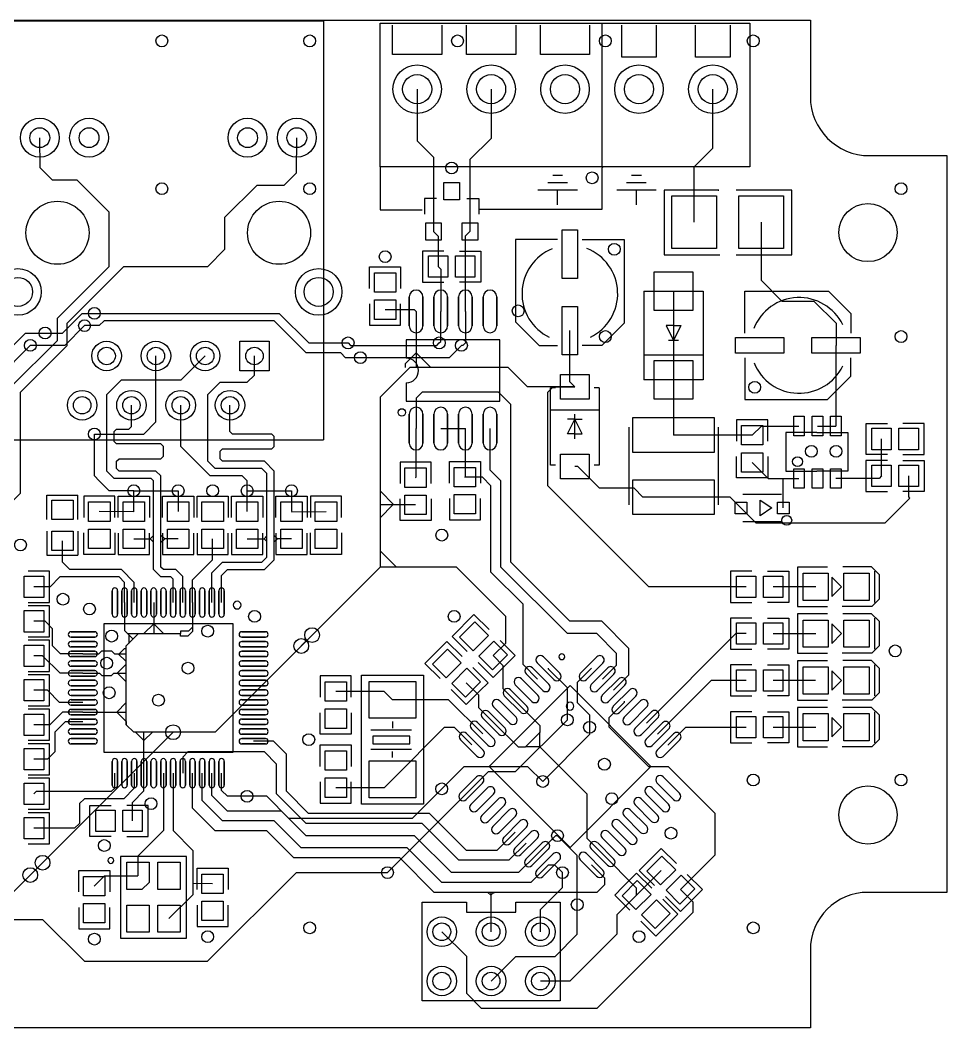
# Model space of a CAD drawing. Header units: millimetres. Extents: x 0 to 2835, y -2045 to 1.
# Drawn here: x 954 to 2835, y -2045 to 0 of the extents above; entities that cross this region are included whole.
import ezdxf

# ---------------------------------------------------------------- set-up
doc = ezdxf.new("R2010")
doc.units = ezdxf.units.MM

msp = doc.modelspace()

# ---------------------------------------------------------------- linework, layer by layer
for points in [[(272.8, -154), (272.8, 0), (2557.8, 0), (2557.8, -155)], [(940, -1.5), (1570, -1.5)], [(1570, -1.1), (1570, -851.5)], [(1810, -10), (1810, -70), (1710, -70), (1710, -10)], [(1960, -10), (1960, -70), (1860, -70), (1860, -10)], [(2110, -10), (2110, -70), (2010, -70), (2010, -10)], [(2245, -10), (2245, -75), (2175, -75), (2175, -10)], [(2395, -10), (2395, -75), (2325, -75), (2325, -10)], [(1760, -140), (1760, -245), (1793, -278), (1793, -429)], [(1910, -140), (1910, -240), (1867, -283), (1867, -429)], [(2322, -410), (2322, -298), (2360, -260), (2360, -140)], [(927.3, -1640), (860, -1640), (825, -1605), (825, -1065), (935, -955), (935, -745), (1030, -650), (1030, -605), (1135, -500), (1135, -390), (1070, -325), (1020, -325), (995, -300), (994.2, -238.5)], [(927.3, -1570), (865, -1570), (845, -1550), (845, -1070), (955, -960), (955, -755), (1050, -660), (1050, -615), (1165, -500), (1335, -500), (1370, -465), (1370, -400), (1435, -335), (1490, -335), (1515, -310), (1515.8, -238.5)], [(2679.8, -275), (2834.8, -275), (2834.8, -1770), (2674.8, -1770)], [(2677.8, -275), (2680.3, -275)], [(1685.2, -297.5), (1685, -297.7), (1685, -385), (1770, -385)], [(2137.6, -297.5), (2135, -300.1), (2134.4, -384.4), (1885, -384.4)], [(2055, -315), (2035, -315)], [(2215, -315), (2195, -315)], [(2085, -345), (2005, -345)], [(2065, -330), (2025, -330)], [(2045, -375), (2045, -345)], [(2245, -345), (2165, -345)], [(2225, -330), (2185, -330)], [(2205, -375), (2205, -345)], [(2371, -345), (2372, -345), (2261, -345), (2261, -476), (2374, -476)], [(2407, -476), (2520, -476), (2520, -345), (2407, -345), (2407, -345)], [(1799, -362), (1775, -362)], [(1775, -362), (1775, -394)], [(1861, -362), (1885, -362)], [(1885, -362), (1885, -394)], [(1793, -429), (1802.4, -438.4), (1802.4, -500)], [(1867, -429), (1857.6, -438.4), (1857.6, -500)], [(2458, -410), (2458, -528), (2500, -570), (2565, -570), (2610, -615), (2610, -660)], [(2044.8, -445), (1959.8, -445), (1959.8, -612.5), (2007.3, -660), (2044.8, -660)], [(2094.8, -445), (2179.8, -445), (2179.8, -615), (2134.8, -660), (2094.8, -660)], [(1814.3, -468.5), (1770.9, -468.5), (1770.9, -507.9), (1770.9, -531.5), (1814.3, -531.5)], [(1845.7, -468.5), (1889, -468.5), (1889, -531.5), (1845.7, -531.5)], [(1663.3, -544.3), (1663.3, -500.9), (1726.3, -500.9), (1726.3, -544.3)], [(1802.4, -500), (1807.8, -505.4), (1807.8, -591)], [(1857.6, -500), (1857.6, -590.7), (1857.8, -591)], [(2220, -550), (2340, -550)], [(2220, -550), (2220, -730)], [(2280, -550), (2280, -730)], [(2340, -550), (2340, -730)], [(2425, -635), (2425, -550), (2595, -550), (2640, -595), (2640, -635)], [(1663.3, -575.8), (1663.3, -619.1), (1702.7, -619.1), (1726.3, -619.1), (1726.3, -575.8)], [(1757.8, -591), (1754.4, -587.6), (1694.8, -587.6)], [(1757.8, -591), (1757.8, -705)], [(1804.8, -655), (1807.8, -652), (1807.8, -591)], [(1857.8, -591), (1857.8, -591), (1857.8, -655), (1852.8, -660), (1849.8, -660)], [(1005, -635), (1040, -635), (1080, -595), (1105, -595)], [(1644.8, -685), (1614.8, -685), (1604.8, -675), (1535, -675), (1470, -610), (1125, -610), (1115, -620), (1085, -620)], [(1105, -595), (1480, -595), (1540, -655), (1619.8, -655)], [(1085, -620), (1045, -660), (975, -660)], [(2079.8, -744), (2069.8, -734), (2069.8, -630)], [(2280, -620), (2265, -620)], [(2265, -620), (2280, -650)], [(2280, -620), (2295, -620)], [(2295, -620), (2280, -650)], [(648.8, -1613), (650.8, -1615), (699.8, -1615), (714.8, -1630), (744.8, -1630), (779.8, -1595), (779.8, -1045), (889.8, -935), (889.8, -710.2), (965, -635), (1005, -635)], [(1737.8, -773), (1927.8, -773), (1927.8, -649), (1737.8, -649)], [(1737.8, -649), (1737.8, -686)], [(2290, -650), (2270, -650)], [(975, -660), (909.8, -725.2), (909.8, -940), (794.8, -1055), (794.8, -1600), (749.8, -1645), (714.8, -1645), (696.8, -1663), (648.8, -1663)], [(1619.8, -655), (1624.8, -660), (1799.8, -660), (1804.8, -655)], [(1849.8, -660), (1824.8, -685), (1644.8, -685)], [(2610, -660), (2609.6, -660.4), (2609.6, -823.7)], [(1105, -840), (1205, -840), (1229.8, -815.2), (1229.8, -681.5)], [(1264.6, -1181.8), (1264.6, -1134.6), (1260, -1130), (1240, -1130), (1225, -1115), (1225, -935), (1220, -930), (1145, -930), (1130, -915), (1130, -760), (1160, -730), (1281.3, -730), (1329.8, -681.5)], [(1343.4, -1181.8), (1343.4, -1121.6), (1365, -1100), (1445, -1100), (1455, -1090), (1455, -920), (1445, -910), (1350, -910), (1335, -895), (1335, -760), (1360, -735), (1415, -735), (1429.8, -720.2), (1429.8, -681.5)], [(1757.8, -675.2), (1735.8, -697.2), (1735.8, -705)], [(1757.8, -675.2), (1787.8, -705)], [(2340, -680), (2220, -680)], [(2425, -685), (2425, -770), (2592.5, -770), (2640, -722.5), (2640, -685)], [(2079.8, -744), (1983.8, -744), (1944.8, -705), (1744.8, -705), (1684.8, -765), (1684.8, -1110), (1546.8, -1248.1)], [(1737.8, -736), (1737.8, -773)], [(2340, -730), (2220, -730)], [(2280, -730), (2280, -730), (2280, -842)], [(2158.5, -1359.8), (2189.8, -1328.5), (2189.8, -1275), (2134.8, -1220), (2069.8, -1220), (1949.8, -1100), (1949.8, -780), (1924.8, -755), (1769.8, -755), (1757.8, -767), (1757.8, -829)], [(2427.4, -1150), (2229.8, -1150), (2024.8, -945), (2024.8, -755), (2035.8, -744), (2079.8, -744)], [(2040.4, -746), (2030.6, -746)], [(2030.6, -903.4), (2030.6, -746)], [(2129, -746), (2119.2, -746)], [(2129, -746), (2129, -903.4)], [(1284.3, -1181.8), (1284.3, -1129.3), (1270, -1115), (1245, -1115), (1240, -1110), (1240, -925), (1230, -915), (1155, -915), (1150, -910), (1150, -895), (1155, -890), (1240, -890), (1245, -885), (1245, -865), (1240, -860), (1150, -860), (1145, -855), (1145, -835), (1150, -830), (1175, -830), (1180.2, -824.8), (1180.2, -781.5)], [(1415, -955), (1415, -935), (1405, -925), (1340, -925), (1280.2, -865.2), (1280.2, -781.5)], [(1363.1, -1181.8), (1363.1, -1126.9), (1375, -1115), (1450, -1115), (1470, -1095), (1470, -915), (1450, -895), (1365, -895), (1360, -890), (1360, -875), (1365, -870), (1465, -870), (1470, -865), (1470, -845), (1465, -840), (1385, -840), (1380, -835), (1380, -781.5)], [(2030.8, -791), (2128.8, -791)], [(2064.8, -839.7), (2079.8, -809.7)], [(2079.8, -809.7), (2064.8, -809.7)], [(2079.8, -849.7), (2079.8, -799.7)], [(2094.8, -839.7), (2079.8, -809.7)], [(2079.8, -809.7), (2094.8, -809.7)], [(2471.3, -854.2), (2471.3, -810.9), (2431.9, -810.9), (2408.3, -810.9), (2408.3, -854.2)], [(1756.8, -928.4), (1757.8, -927.4), (1757.8, -829)], [(1807.8, -829), (1857.8, -829)], [(1856.8, -927.5), (1857.8, -926.5), (1857.8, -829)], [(2136.3, -1337.5), (2164.8, -1309), (2164.8, -1285), (2124.8, -1245), (2064.8, -1245), (1929.8, -1110), (1929.8, -935), (1907.8, -913), (1907.8, -829)], [(2189.4, -826.3), (2189.4, -983.7)], [(2370.6, -826.3), (2370.6, -983.7)], [(2439.8, -842.4), (2458.5, -823.7), (2534.8, -823.7)], [(2570.8, -837), (2507.8, -837)], [(2507.8, -837), (2507.8, -876)], [(2570.8, -837), (2633.8, -837)], [(2572.2, -823.7), (2609.6, -823.7)], [(2633.8, -837), (2633.8, -876)], [(2714.1, -881.5), (2670.8, -881.5), (2670.8, -818.5), (2714.1, -818.5)], [(2745.6, -881.5), (2788.9, -881.5), (2788.9, -842.1), (2788.9, -818.5), (2745.6, -818.5)], [(940, -851.9), (1570, -851.9)], [(1185, -955), (1135, -955), (1115, -935), (1105, -925), (1105, -840)], [(2079.8, -839.7), (2064.8, -839.7)], [(2079.8, -839.7), (2094.8, -839.7)], [(2439.8, -842.4), (2439.4, -842), (2280, -842)], [(2702.2, -925), (2702.3, -850)], [(2507.8, -876), (2507.8, -915)], [(2633.8, -876), (2633.8, -915)], [(1788.3, -940.2), (1788.3, -896.9), (1748.9, -896.9), (1725.3, -896.9), (1725.3, -940.2)], [(1825.3, -939.3), (1825.3, -895.9), (1888.3, -895.9), (1888.3, -939.3)], [(2471.3, -885.7), (2471.3, -929.1), (2408.3, -929.1), (2408.3, -885.7)], [(2439.8, -897.6), (2472.2, -930), (2534.8, -930)], [(2714.1, -893.5), (2670.7, -893.5), (2670.7, -932.9), (2670.7, -956.5), (2714.1, -956.5)], [(2745.5, -893.5), (2788.9, -893.5), (2788.9, -956.5), (2745.5, -956.5)], [(2040.4, -903.4), (2030.6, -903.4)], [(2280, -968), (2218, -968), (2200, -950), (2129.8, -950), (2085.8, -906), (2079.8, -906)], [(2129, -903.4), (2119.2, -903.4)], [(2507.8, -915), (2570.8, -915)], [(2633.8, -915), (2570.8, -915)], [(999.8, -1710), (919.8, -1790), (584.8, -1790), (524.8, -1730), (524.8, -1540), (434.8, -1450), (434.8, -1335), (459.8, -1310), (459.8, -1140), (533, -1066.8), (533, -930.5)], [(2004.3, -1337.2), (1974.8, -1307.7), (1974.8, -1185), (1909.8, -1120), (1909.8, -945), (1892.3, -927.5), (1856.8, -927.5)], [(2417, -990), (2447, -1020), (2709.8, -1020), (2759.8, -970), (2757.4, -967.5), (2757.4, -925)], [(2503, -990), (2503, -931)], [(2702.2, -925), (2697.2, -930), (2609.6, -930)], [(1185, -955), (1275, -955)], [(1185, -997.5), (1185, -955), (1185, -955)], [(1275, -955), (1275, -997.4)], [(1415, -955), (1505, -955)], [(1415, -997.4), (1415, -997.4), (1415, -955)], [(1505, -955), (1505, -997.4)], [(1712.6, -983.7), (1684.8, -955.3)], [(1008.3, -1013.2), (1008.3, -964)], [(1008.3, -964), (1071.3, -964)], [(1071.3, -1013.2), (1071.3, -964)], [(1146.5, -1009.2), (1146.5, -965.9), (1107.1, -965.9), (1083.5, -965.9), (1083.5, -1009.2)], [(1153.5, -1009.3), (1153.5, -965.9), (1216.5, -965.9), (1216.5, -1009.3)], [(1243.5, -1009.3), (1243.5, -965.9), (1306.5, -965.9), (1306.5, -1009.3)], [(1313.5, -1009.3), (1313.5, -965.9), (1376.5, -965.9), (1376.5, -1009.3)], [(1383.5, -1009.3), (1383.5, -965.9), (1446.5, -965.9), (1446.5, -1009.3)], [(1473.5, -1009.3), (1473.5, -965.9), (1536.5, -965.9), (1536.5, -1009.3)], [(1606.5, -1009.2), (1606.5, -965.9), (1567.1, -965.9), (1543.5, -965.9), (1543.5, -1009.2)], [(1788.3, -971.7), (1788.3, -1015.1), (1725.3, -1015.1), (1725.3, -971.7)], [(1825.3, -970.8), (1825.3, -1014.1), (1864.7, -1014.1), (1888.3, -1014.1), (1888.3, -970.8)], [(2417, -990), (2395, -968), (2280, -968)], [(2421, -962), (2499, -962)], [(1185, -997.5), (1115, -997.4)], [(1505, -997.5), (1575, -997.4)], [(1756.8, -983.6), (1684.8, -983.7)], [(1710.9, -983.7), (1684.8, -1010.3)], [(2499, -1018), (2421, -1018)], [(1008.5, -1036.8), (1008.5, -1086)], [(1071.5, -1036.8), (1071.5, -1086)], [(1146.5, -1040.7), (1146.5, -1084.1), (1083.5, -1084.1), (1083.5, -1040.7)], [(1153.5, -1040.8), (1153.5, -1084.1), (1192.9, -1084.1), (1216.5, -1084.1), (1216.5, -1040.8)], [(1243.5, -1040.8), (1243.5, -1084.1), (1282.9, -1084.1), (1306.5, -1084.1), (1306.5, -1040.8)], [(1313.5, -1040.8), (1313.5, -1084.1), (1352.9, -1084.1), (1376.5, -1084.1), (1376.5, -1040.8)], [(1383.5, -1040.8), (1383.5, -1084.1), (1422.9, -1084.1), (1446.5, -1084.1), (1446.5, -1040.8)], [(1473.5, -1040.8), (1473.5, -1084.1), (1512.9, -1084.1), (1536.5, -1084.1), (1536.5, -1040.8)], [(1606.5, -1040.7), (1606.5, -1084.1), (1543.5, -1084.1), (1543.5, -1040.7)], [(1185.9, -1181.8), (1185.9, -1140.9), (1160, -1115), (1055, -1115), (1040, -1100), (1040, -1056.5)], [(1185, -1052.6), (1218.4, -1052.5), (1225, -1046.1)], [(1218.4, -1052.5), (1225, -1059.3)], [(1275, -1052.6), (1247.7, -1052.5), (1240, -1045)], [(1247.7, -1052.5), (1240, -1059.9)], [(1304, -1181.8), (1304, -1136), (1345, -1095), (1345, -1052.6)], [(1415, -1052.6), (1449.6, -1052.5), (1455, -1046.2)], [(1449.6, -1052.5), (1455, -1057.7)], [(1505, -1052.6), (1476.4, -1052.5), (1470, -1045.8)], [(1476.4, -1052.5), (1470, -1058.8)], [(1914.3, -1289.5), (1939.8, -1264), (1939.8, -1210), (1839.8, -1110), (1717.8, -1110), (1684.8, -1077)], [(1008.5, -1086), (1071.5, -1086)], [(970.6, -1181.5), (1013.9, -1181.5), (1013.9, -1142.1), (1013.9, -1118.5), (970.6, -1118.5)], [(1717.8, -1110), (1684.8, -1110)], [(2439.3, -1118.5), (2395.9, -1118.5), (2395.9, -1157.9), (2395.9, -1181.5), (2439.3, -1181.5)], [(2470.7, -1118.5), (2514, -1118.5), (2514, -1181.5), (2470.7, -1181.5)], [(2592.6, -1109.9), (2531.5, -1109.9), (2531.5, -1189.9), (2592.6, -1189.9)], [(2623.5, -1109), (2681.5, -1109), (2697.6, -1124.9), (2697.6, -1174.9), (2682.6, -1189.9), (2622.6, -1189.9)], [(2688.1, -1118.4), (2688.1, -1181.5)], [(1166.2, -1181.8), (1166.2, -1141.2), (1155, -1130), (1035, -1130), (1015, -1150), (982.4, -1150)], [(2568.7, -1150), (2482.6, -1150)], [(1166.2, -1181.8), (1166.2, -1238.5), (1183.8, -1256)], [(1225.3, -1181.8), (1225.4, -1245)], [(1304, -1181.8), (1304, -1240.8), (1294.8, -1250), (1279.8, -1250), (1279.8, -1245)], [(970.6, -1251.5), (1013.9, -1251.5), (1013.9, -1212.1), (1013.9, -1188.5), (970.6, -1188.5)], [(1861.4, -1281.1), (1830.8, -1250.5), (1875.3, -1206), (1906, -1236.6)], [(2592.6, -1204.9), (2531.5, -1204.9), (2531.5, -1284.9), (2592.6, -1284.9)], [(2623.5, -1204), (2681.5, -1204), (2697.6, -1219.9), (2697.6, -1269.9), (2682.6, -1284.9), (2622.6, -1284.9)], [(1081.6, -1286.1), (1035.9, -1286.1), (1019.8, -1270), (1019.8, -1235), (1004.8, -1220), (982.4, -1220)], [(1368.8, -1486.5), (1124.8, -1486.5), (1124.8, -1224.5), (1385.8, -1224.5), (1385.8, -1486.5), (1355.8, -1486.5)], [(1225.4, -1224.8), (1205.2, -1245)], [(1225.4, -1225.2), (1245.4, -1245)], [(2439.3, -1213.5), (2395.9, -1213.5), (2395.9, -1252.9), (2395.9, -1276.5), (2439.3, -1276.5)], [(2470.7, -1213.5), (2514, -1213.5), (2514, -1276.5), (2470.7, -1276.5)], [(2688.1, -1213.4), (2688.1, -1276.5)], [(1264.8, -1445), (1184.8, -1445), (1169.8, -1430), (1169.8, -1270), (1194.8, -1245), (1279.8, -1245)], [(1172.3, -1244.5), (1194.8, -1245)], [(1172.5, -1244.7), (1175, -1247.2), (1175, -1264.8)], [(1304, -1231.7), (1295.7, -1240), (1279.8, -1240), (1279.8, -1245)], [(2427.4, -1245), (2406.8, -1245), (2225.3, -1426.5)], [(2482.6, -1245), (2568.7, -1245)], [(970.6, -1321.5), (1013.9, -1321.5), (1013.9, -1282.1), (1013.9, -1258.5), (970.6, -1258.5)], [(1547, -1247.8), (1349.8, -1445), (1264.8, -1445), (974.8, -1735)], [(1546.8, -1248.1), (1524.8, -1270)], [(1806.4, -1336.1), (1775.8, -1305.5), (1820.3, -1261), (1851, -1291.6)], [(1883.7, -1303.4), (1914.3, -1334), (1942.1, -1306.2), (1958.9, -1289.5), (1928.2, -1258.9)], [(1081.6, -1286.1), (1113.7, -1286.1), (1119.8, -1280), (1139.8, -1280), (1145.6, -1285.8), (1169.8, -1285.8)], [(1153.2, -1285.9), (1169.8, -1301.6)], [(1155.2, -1285.8), (1166, -1275), (1169.8, -1275)], [(1081.6, -1325.5), (1035.3, -1325.5), (999.8, -1290), (982.4, -1290)], [(1151.1, -1325.4), (1169.8, -1307.2)], [(1959.8, -1381.8), (1934.8, -1356.8), (1934.8, -1310), (1914.3, -1289.5)], [(2439.3, -1308.5), (2395.9, -1308.5), (2395.9, -1347.9), (2395.9, -1371.5), (2439.3, -1371.5)], [(2470.7, -1308.5), (2514, -1308.5), (2514, -1371.5), (2470.7, -1371.5)], [(2592.6, -1299.9), (2531.5, -1299.9), (2531.5, -1379.9), (2592.6, -1379.9)], [(2623.5, -1299), (2681.5, -1299), (2697.6, -1314.9), (2697.6, -1364.9), (2682.6, -1379.9), (2622.6, -1379.9)], [(2688.1, -1308.4), (2688.1, -1371.5)], [(970.6, -1391.5), (1013.9, -1391.5), (1013.9, -1352.1), (1013.9, -1328.5), (970.6, -1328.5)], [(1081.6, -1325.5), (1115.3, -1325.5), (1119.8, -1330), (1139.8, -1330), (1144.4, -1325.4), (1169.8, -1325.4)], [(1152.2, -1325.4), (1169.8, -1342.7)], [(1682.3, -1590.9), (1646.8, -1590.9), (1646.8, -1329.1), (1682.3, -1329.1)], [(1682.3, -1329.1), (1737.4, -1329.1)], [(1737.4, -1329.1), (1772.8, -1329.1), (1772.8, -1590.9), (1737.4, -1590.9)], [(1828.7, -1358.4), (1859.3, -1389), (1887.1, -1361.2), (1903.9, -1344.5), (1873.2, -1313.9)], [(2064.8, -1420), (2064.8, -1355), (2026.6, -1316.8), (2026.6, -1315)], [(2114, -1315.2), (2084.8, -1344.4), (2084.8, -1385), (2109.8, -1410), (2109.8, -1435), (2109.8, -1435)], [(1626.3, -1374.2), (1626.3, -1330.9), (1586.9, -1330.9), (1563.3, -1330.9), (1563.3, -1374.2)], [(1915.3, -1426.3), (1884.8, -1395.8), (1884.8, -1370), (1859.3, -1344.5)], [(2427.4, -1340), (2356.4, -1340), (2247.6, -1448.8)], [(2568.6, -1340), (2568.6, -1340), (2482.6, -1340)], [(1081.6, -1384.5), (1034.3, -1384.5), (1009.8, -1360), (982.4, -1360)], [(1709.8, -1379.3), (1693, -1362.4), (1594.8, -1362.4)], [(1150.8, -1404.1), (1169.8, -1384.8)], [(1893, -1448.5), (1823.8, -1379.3), (1709.8, -1379.3)], [(1915.3, -1426.3), (1964.8, -1475), (1979.8, -1475), (2009.8, -1445), (2009.8, -1431.8), (1959.8, -1381.8)], [(2294.3, -1764.5), (2364.8, -1694), (2364.8, -1610), (2269.8, -1515), (2229.8, -1515), (2149.8, -1435), (2149.8, -1415), (2180.8, -1384), (2180.8, -1382.1)], [(970.6, -1461.5), (1013.9, -1461.5), (1013.9, -1422.1), (1013.9, -1398.5), (970.6, -1398.5)], [(1081.6, -1404.2), (1040.6, -1404.2), (1014.8, -1430), (982.4, -1430)], [(1081.6, -1404.2), (1169.8, -1404.1)], [(1150.8, -1404.1), (1169.8, -1423.1), (1169.8, -1430)], [(1626.3, -1405.7), (1626.3, -1449.1), (1563.3, -1449.1), (1563.3, -1405.7)], [(2439.3, -1403.5), (2395.9, -1403.5), (2395.9, -1442.9), (2395.9, -1466.5), (2439.3, -1466.5)], [(2470.7, -1403.5), (2514, -1403.5), (2514, -1466.5), (2470.7, -1466.5)], [(2592.6, -1394.9), (2531.5, -1394.9), (2531.5, -1474.9), (2592.6, -1474.9)], [(2623.5, -1394), (2681.5, -1394), (2697.6, -1409.9), (2697.6, -1459.9), (2682.6, -1474.9), (2622.6, -1474.9)], [(2688.1, -1403.4), (2688.1, -1466.5)], [(276.8, -1420), (234.8, -1420), (224.8, -1430), (224.8, -1460), (234.8, -1470), (294.8, -1470), (309.8, -1485), (309.8, -1700), (369.8, -1760), (479.8, -1760), (544.8, -1825), (999.8, -1825), (1084.8, -1910), (1334.8, -1910), (1514.8, -1730), (1699.8, -1730)], [(1081.6, -1423.9), (1045.9, -1423.9), (1024.8, -1445), (1024.8, -1485), (1009.8, -1500), (982.4, -1500)], [(1699.8, -1730), (1904.8, -1525), (1959.8, -1525), (2064.8, -1420), (2064.8, -1420)], [(1709.8, -1423), (1709.8, -1437)], [(1205.6, -1462), (1188.6, -1445), (1184.8, -1445)], [(1205.6, -1462), (1223, -1445)], [(1205.6, -1528.2), (1205.6, -1445)], [(1748.8, -1441), (1666.1, -1441)], [(1709.8, -1540.7), (1815.5, -1435), (1834.8, -1435), (1870.8, -1470.8)], [(2136, -1692.1), (2104.8, -1660.9), (2104.8, -1570.9), (2008.6, -1474.6), (2008.6, -1445)], [(2109.8, -1435), (2109.8, -1450), (2014.8, -1545)], [(2269.9, -1471.1), (2269.9, -1470), (2304.9, -1435), (2427.4, -1435)], [(2482.6, -1435), (2568.7, -1435)], [(970.6, -1531.5), (1013.9, -1531.5), (1013.9, -1492.1), (1013.9, -1468.5), (970.6, -1468.5)], [(1958.8, -1647.9), (1921.7, -1685), (1859.8, -1685), (1784.8, -1610), (1539.8, -1610), (1494.8, -1565), (1494.8, -1489.8), (1468.3, -1463.3), (1428, -1463.3)], [(1563.3, -1514.3), (1563.3, -1470.9), (1626.3, -1470.9), (1626.3, -1514.3)], [(1981.1, -1670.2), (1946.3, -1705), (1844.8, -1705), (1769.8, -1630), (1534.8, -1630), (1474.8, -1570), (1474.8, -1509.8), (1450, -1485), (1294.8, -1485), (1284.3, -1495.5), (1284.3, -1528.2)], [(1748.8, -1480.4), (1666.1, -1480.4)], [(1709.4, -1484.3), (1709.4, -1496.1)], [(2008.6, -1474.6), (1979.8, -1475)], [(1185.9, -1528.2), (1185.9, -1558.9), (1164.8, -1580), (1084.8, -1580), (1074.8, -1590), (1074.8, -1630), (1064.8, -1640), (982.4, -1640)], [(982.4, -1570), (987.4, -1565), (1139.8, -1565), (1146.5, -1558.3), (1146.5, -1528.2)], [(1182.4, -1625), (1182.4, -1587.5), (1205.6, -1564.2), (1205.6, -1528.2)], [(1245, -1528.2), (1245, -1644.8), (1193.3, -1696.5), (1193.3, -1736.7)], [(1264.7, -1528.2), (1264.7, -1644.8), (1304.8, -1685), (1304.8, -1774.8), (1256.3, -1823.3)], [(2113.7, -1714.3), (2139.8, -1740.4), (2139.8, -1755), (2124.8, -1770), (1794.8, -1770), (1724.8, -1700), (1509.8, -1700), (1454.8, -1645), (1349.8, -1645), (1304, -1599.2), (1304, -1528.2)], [(2025.6, -1714.8), (1990.4, -1750), (1809.8, -1750), (1739.8, -1680), (1524.8, -1680), (1469.8, -1625), (1364.8, -1625), (1323.7, -1583.9), (1323.7, -1528.2)], [(2003.3, -1692.5), (1965.8, -1730), (1829.8, -1730), (1754.8, -1655), (1534.8, -1655), (1484.8, -1605), (1374.8, -1605), (1343.4, -1573.6), (1343.4, -1528.2)], [(1414.8, -1575), (1374.8, -1575), (1363.1, -1563.3), (1363.1, -1528.2)], [(2014.8, -1545), (1984.8, -1515), (1854.8, -1515), (1809.8, -1560)], [(970.6, -1601.5), (1013.9, -1601.5), (1013.9, -1562.1), (1013.9, -1538.5), (970.6, -1538.5)], [(1563.3, -1545.8), (1563.3, -1589.1), (1602.7, -1589.1), (1626.3, -1589.1), (1626.3, -1545.8)], [(1709.8, -1540.7), (1693, -1557.6), (1594.8, -1557.6)], [(1809.8, -1560), (1749.8, -1620), (1499.8, -1620), (1454.8, -1575), (1414.8, -1575)], [(1139.1, -1656.5), (1095.8, -1656.5), (1095.8, -1593.5), (1139.1, -1593.5)], [(1170.6, -1656.5), (1213.9, -1656.5), (1213.9, -1617.1), (1213.9, -1593.5), (1170.6, -1593.5)], [(1737.4, -1590.9), (1682.3, -1590.9)], [(970.6, -1671.5), (1013.9, -1671.5), (1013.9, -1632.1), (1013.9, -1608.5), (970.6, -1608.5)], [(2044.8, -1655), (2040.8, -1655), (2003.3, -1692.5)], [(2084.8, -1795), (2084.8, -1695), (2044.8, -1655)], [(2205.3, -1775.5), (2205.3, -1761.4), (2136, -1692.1)], [(2241.4, -1756.1), (2210.8, -1725.5), (2255.3, -1681), (2286, -1711.6)], [(2054.8, -1730), (2039.6, -1714.8), (2025.6, -1714.8)], [(1073.3, -1769.3), (1073.3, -1725.9), (1136.3, -1725.9), (1136.3, -1769.3)], [(1104.8, -1757.4), (1125.6, -1736.7), (1193.3, -1736.7)], [(1313.3, -1764.3), (1313.3, -1720.9), (1376.3, -1720.9), (1376.3, -1764.3)], [(2010, -1850), (2010, -1805), (2054.8, -1760.2), (2054.8, -1730)], [(2236, -1761.6), (2205.3, -1731), (2177.5, -1758.8), (2160.8, -1775.5), (2191.4, -1806.1)], [(2255.3, -1725.5), (2205.3, -1775.5)], [(2263.7, -1778.4), (2294.3, -1809), (2322.1, -1781.2), (2338.9, -1764.5), (2308.2, -1733.9)], [(1344.8, -1752.5), (1304.8, -1752.4)], [(1810, -1850), (1859.8, -1899.8), (1859.8, -1974.8), (1890, -2005), (2125, -2005), (2320, -1810), (2320, -1790.2), (2294.3, -1764.5)], [(1909.8, -1775.7), (1903.6, -1770)], [(1909.8, -1775.7), (1915.5, -1770), (1917, -1770)], [(1910, -1850), (1910, -1770.2), (1909.8, -1770)], [(2205.3, -1775.5), (2165, -1815.8), (2165, -1855), (2070, -1950), (2010, -1950)], [(1313.3, -1795.8), (1313.3, -1839.1), (1352.7, -1839.1), (1376.3, -1839.1), (1376.3, -1795.8)], [(2050, -1810), (2050, -1990), (1770, -1990), (1770, -1790), (1860, -1790), (1860, -1810), (1960, -1810), (1960, -1790), (2050, -1790), (2050, -1910)], [(1910, -1950), (1960, -1900), (2040, -1900), (2084.8, -1855.2), (2084.8, -1795)], [(2258.2, -1783.9), (2288.8, -1814.5), (2244.3, -1859), (2213.7, -1828.4)], [(1073.3, -1800.8), (1073.3, -1844.1), (1112.7, -1844.1), (1136.3, -1844.1), (1136.3, -1800.8)], [(2557.8, -1889), (2557.8, -2045), (272.8, -2045), (272.8, -1889)], [(2557.8, -1887), (2557.8, -1889)]]:
    msp.add_lwpolyline(points)
for points in [[(2134.8, -297.5), (1685.2, -297.5), (1685.2, -6.1), (2134.8, -6.1), (2134.8, -297.5)], [(2434.8, -297.5), (2135.6, -297.5), (2135.6, -6.1), (2434.8, -6.1), (2434.8, -297.5)], [(1814.3, -329.3), (1845.8, -329.3), (1845.8, -364.7), (1814.3, -364.7)], [(2367.3, -463.2), (2276.7, -463.2), (2276.7, -356.8), (2367.3, -356.8)], [(2503.3, -463.2), (2412.7, -463.2), (2412.7, -356.8), (2503.3, -356.8)], [(1777.3, -411.3), (1808.8, -411.3), (1808.8, -446.7), (1777.3, -446.7)], [(1851.2, -411.3), (1882.8, -411.3), (1882.8, -446.7), (1851.2, -446.7)], [(2085.6, -425.8), (2085.6, -524.2), (2054.1, -524.2), (2054.1, -425.8)], [(1782.8, -478.3), (1822.1, -478.3), (1822.1, -521.7), (1782.8, -521.7)], [(1837.9, -478.3), (1877.2, -478.3), (1877.2, -521.7), (1837.9, -521.7)], [(2319.4, -510.6), (2319.4, -589.4), (2240.6, -589.4), (2240.6, -510.6)], [(1673.2, -552.1), (1673.2, -512.8), (1716.5, -512.8), (1716.5, -552.1)], [(1673.2, -607.2), (1673.2, -567.9), (1716.5, -567.9), (1716.5, -607.2)], [(1744, -561.5), (1744, -620.5)], [(1771.6, -561.5), (1771.6, -620.5)], [(1794, -561.5), (1794, -620.5)], [(1821.6, -561.5), (1821.6, -620.5)], [(1844, -561.5), (1844, -620.5)], [(1871.6, -561.5), (1871.6, -620.5)], [(1894, -561.5), (1894, -620.5)], [(1921.6, -561.5), (1921.6, -620.5)], [(2085.6, -580.8), (2085.6, -679.2), (2054.1, -679.2), (2054.1, -580.8)], [(1399.8, -711.5), (1399.8, -651.5), (1459.8, -651.5), (1459.8, -711.5)], [(2405.8, -644.3), (2504.2, -644.3), (2504.2, -675.7), (2405.8, -675.7)], [(2560.8, -644.3), (2659.2, -644.3), (2659.2, -675.7), (2560.8, -675.7)], [(2319.4, -690.6), (2319.4, -769.4), (2240.6, -769.4), (2240.6, -690.6)], [(2050.9, -769), (2050.9, -719), (2108.8, -719), (2108.8, -769)], [(1744, -799.5), (1744, -858.5)], [(1771.6, -799.5), (1771.6, -858.5)], [(1794, -799.5), (1794, -858.5)], [(1821.6, -799.5), (1821.6, -858.5)], [(1844, -799.5), (1844, -858.5)], [(1871.6, -799.5), (1871.6, -858.5)], [(1894, -799.5), (1894, -858.5)], [(1921.6, -799.5), (1921.6, -858.5)], [(2197.3, -806.6), (2362.7, -806.6), (2362.7, -877.4), (2197.3, -877.4)], [(2524, -843.4), (2524, -804), (2545.6, -804), (2545.6, -843.4)], [(2561.4, -843.4), (2561.4, -804), (2583, -804), (2583, -843.4)], [(2598.8, -843.4), (2598.8, -804), (2620.4, -804), (2620.4, -843.4)], [(2461.5, -822.8), (2461.5, -862.1), (2418.2, -862.1), (2418.2, -822.8)], [(2721.9, -871.7), (2682.6, -871.7), (2682.6, -828.3), (2721.9, -828.3)], [(2777.1, -871.7), (2737.7, -871.7), (2737.7, -828.3), (2777.1, -828.3)], [(2461.5, -877.9), (2461.5, -917.2), (2418.2, -917.2), (2418.2, -877.9)], [(2050.9, -931), (2050.9, -881), (2108.8, -881), (2108.8, -931)], [(1778.5, -908.8), (1778.5, -948.1), (1735.2, -948.1), (1735.2, -908.8)], [(1835.2, -947.1), (1835.2, -907.8), (1878.5, -907.8), (1878.5, -947.1)], [(2524, -949.7), (2524, -910.3), (2545.6, -910.3), (2545.6, -949.7)], [(2561.4, -949.7), (2561.4, -910.3), (2583, -910.3), (2583, -949.7)], [(2598.8, -949.7), (2598.8, -910.3), (2620.4, -910.3), (2620.4, -949.7)], [(2682.6, -903.3), (2721.9, -903.3), (2721.9, -946.7), (2682.6, -946.7)], [(2737.7, -903.3), (2777, -903.3), (2777, -946.7), (2737.7, -946.7)], [(2197.3, -932.6), (2362.7, -932.6), (2362.7, -1003.4), (2197.3, -1003.4)], [(1018.4, -1013.2), (1018.4, -973.8), (1061.7, -973.8), (1061.7, -1013.2)], [(1136.7, -977.8), (1136.7, -1017.1), (1093.3, -1017.1), (1093.3, -977.8)], [(1163.3, -1017.1), (1163.3, -977.8), (1206.7, -977.8), (1206.7, -1017.1)], [(1253.3, -1017.1), (1253.3, -977.8), (1296.7, -977.8), (1296.7, -1017.1)], [(1323.3, -1017.1), (1323.3, -977.8), (1366.7, -977.8), (1366.7, -1017.1)], [(1393.3, -1017.1), (1393.3, -977.8), (1436.7, -977.8), (1436.7, -1017.1)], [(1483.3, -1017.1), (1483.3, -977.8), (1526.7, -977.8), (1526.7, -1017.1)], [(1596.7, -977.8), (1596.7, -1017.1), (1553.3, -1017.1), (1553.3, -977.8)], [(1778.5, -963.9), (1778.5, -1003.2), (1735.2, -1003.2), (1735.2, -963.9)], [(1835.2, -1002.2), (1835.2, -962.9), (1878.5, -962.9), (1878.5, -1002.2)], [(2428.8, -1001.8), (2405.2, -1001.8), (2405.2, -978.2), (2428.8, -978.2)], [(2480, -990), (2456, -1006), (2456, -974), (2480, -990)], [(2514.8, -1001.8), (2491.2, -1001.8), (2491.2, -978.2), (2514.8, -978.2)], [(1018.4, -1076.2), (1018.4, -1036.8), (1061.7, -1036.8), (1061.7, -1076.2)], [(1136.7, -1032.9), (1136.7, -1072.2), (1093.3, -1072.2), (1093.3, -1032.9)], [(1163.3, -1072.2), (1163.3, -1032.9), (1206.7, -1032.9), (1206.7, -1072.2)], [(1253.3, -1072.2), (1253.3, -1032.9), (1296.7, -1032.9), (1296.7, -1072.2)], [(1323.3, -1072.2), (1323.3, -1032.9), (1366.7, -1032.9), (1366.7, -1072.2)], [(1393.3, -1072.2), (1393.3, -1032.9), (1436.7, -1032.9), (1436.7, -1072.2)], [(1483.3, -1072.2), (1483.3, -1032.9), (1526.7, -1032.9), (1526.7, -1072.2)], [(1596.7, -1032.9), (1596.7, -1072.2), (1553.3, -1072.2), (1553.3, -1032.9)], [(2543.1, -1122.4), (2594.3, -1122.4), (2594.3, -1177.6), (2543.1, -1177.6)], [(2625.8, -1122.4), (2676.9, -1122.4), (2676.9, -1177.6), (2625.8, -1177.6)], [(1002.1, -1171.7), (962.7, -1171.7), (962.7, -1128.3), (1002.1, -1128.3)], [(2407.8, -1128.3), (2447.1, -1128.3), (2447.1, -1171.7), (2407.8, -1171.7)], [(2462.9, -1128.3), (2502.2, -1128.3), (2502.2, -1171.7), (2462.9, -1171.7)], [(2601.4, -1130.2), (2601.4, -1169.7), (2601.4, -1169.7), (2621.2, -1149.9), (2621.2, -1149.9), (2601.4, -1130.2)], [(1141, -1205.8), (1141, -1157.8)], [(1152.1, -1205.8), (1152.1, -1157.8)], [(1160.7, -1205.8), (1160.7, -1157.8)], [(1171.8, -1205.8), (1171.8, -1157.8)], [(1180.4, -1205.8), (1180.4, -1157.8)], [(1191.4, -1205.8), (1191.4, -1157.8)], [(1200.1, -1205.8), (1200.1, -1157.8)], [(1211.1, -1205.8), (1211.1, -1157.8)], [(1219.8, -1205.8), (1219.8, -1157.8)], [(1230.8, -1205.8), (1230.8, -1157.8)], [(1239.5, -1205.8), (1239.5, -1157.8)], [(1250.5, -1205.8), (1250.5, -1157.8)], [(1259.1, -1205.8), (1259.1, -1157.8)], [(1270.2, -1205.8), (1270.2, -1157.8)], [(1278.8, -1205.8), (1278.8, -1157.8)], [(1289.9, -1205.8), (1289.9, -1157.8)], [(1298.5, -1205.8), (1298.5, -1157.8)], [(1309.5, -1205.8), (1309.5, -1157.8)], [(1318.2, -1205.8), (1318.2, -1157.8)], [(1329.2, -1205.8), (1329.2, -1157.8)], [(1337.9, -1205.8), (1337.9, -1157.8)], [(1348.9, -1205.8), (1348.9, -1157.8)], [(1357.6, -1205.8), (1357.6, -1157.8)], [(1368.6, -1205.8), (1368.6, -1157.8)], [(1002.1, -1241.7), (962.7, -1241.7), (962.7, -1198.3), (1002.1, -1198.3)], [(1873.9, -1279.7), (1846.1, -1251.9), (1876.7, -1221.3), (1904.6, -1249.1)], [(2407.8, -1223.3), (2447.1, -1223.3), (2447.1, -1266.7), (2407.8, -1266.7)], [(2462.9, -1223.3), (2502.2, -1223.3), (2502.2, -1266.7), (2462.9, -1266.7)], [(2543.1, -1217.4), (2594.3, -1217.4), (2594.3, -1272.6), (2543.1, -1272.6)], [(2601.4, -1225.2), (2601.4, -1264.7), (2601.4, -1264.7), (2621.2, -1244.9), (2621.2, -1244.9), (2601.4, -1225.2)], [(2625.8, -1217.4), (2676.9, -1217.4), (2676.9, -1272.6), (2625.8, -1272.6)], [(1057.6, -1241.2), (1105.6, -1241.2)], [(1404, -1241.2), (1452.1, -1241.2)], [(1057.6, -1252.2), (1105.6, -1252.2)], [(1057.6, -1260.9), (1105.6, -1260.9)], [(1404, -1252.2), (1452.1, -1252.2)], [(1404, -1260.9), (1452.1, -1260.9)], [(1912.9, -1318.7), (1885.1, -1290.9), (1915.7, -1260.3), (1943.5, -1288.1)], [(1002.1, -1311.7), (962.7, -1311.7), (962.7, -1268.3), (1002.1, -1268.3)], [(1057.6, -1271.9), (1105.6, -1271.9)], [(1057.6, -1280.6), (1105.6, -1280.6)], [(1404, -1271.9), (1452.1, -1271.9)], [(1404, -1280.6), (1452.1, -1280.6)], [(1818.9, -1334.7), (1791.1, -1306.9), (1821.7, -1276.3), (1849.6, -1304.1)], [(1057.6, -1291.6), (1105.6, -1291.6)], [(1057.6, -1300.3), (1105.6, -1300.3)], [(1404, -1291.6), (1452.1, -1291.6)], [(1404, -1300.3), (1452.1, -1300.3)], [(2037.1, -1337.9), (2003.7, -1304.5)], [(2049.6, -1325.4), (2016.2, -1292)], [(2091, -1325.7), (2124.4, -1292.3)], [(2103.6, -1338.2), (2137, -1304.8)], [(1057.6, -1311.3), (1105.6, -1311.3)], [(1057.6, -1320), (1105.6, -1320)], [(1404, -1311.3), (1452.1, -1311.3)], [(1404, -1320), (1452.1, -1320)], [(1857.9, -1373.7), (1830.1, -1345.9), (1860.7, -1315.3), (1888.5, -1343.1)], [(2014.8, -1360.2), (1981.4, -1326.8)], [(2027.3, -1347.7), (1993.9, -1314.3)], [(2113.3, -1348), (2146.7, -1314.6)], [(2125.8, -1360.5), (2159.3, -1327.1)], [(2407.8, -1318.3), (2447.1, -1318.3), (2447.1, -1361.7), (2407.8, -1361.7)], [(2462.9, -1318.3), (2502.2, -1318.3), (2502.2, -1361.7), (2462.9, -1361.7)], [(2543.1, -1312.4), (2594.3, -1312.4), (2594.3, -1367.6), (2543.1, -1367.6)], [(2601.4, -1320.2), (2601.4, -1359.7), (2601.4, -1359.7), (2621.2, -1339.9), (2621.2, -1339.9), (2601.4, -1320.2)], [(2625.8, -1312.4), (2676.9, -1312.4), (2676.9, -1367.6), (2625.8, -1367.6)], [(1002.1, -1381.7), (962.7, -1381.7), (962.7, -1338.3), (1002.1, -1338.3)], [(1057.6, -1331), (1105.6, -1331)], [(1057.6, -1339.6), (1105.6, -1339.6)], [(1404, -1331), (1452.1, -1331)], [(1404, -1339.6), (1452.1, -1339.6)], [(1616.5, -1342.8), (1616.5, -1382.1), (1573.2, -1382.1), (1573.2, -1342.8)], [(1662.6, -1341.9), (1757.1, -1341.9), (1757.1, -1416.7), (1662.6, -1416.7)], [(1992.5, -1382.5), (1959.1, -1349.1)], [(2005, -1369.9), (1971.6, -1336.5)], [(2135.6, -1370.2), (2169, -1336.8)], [(2148.1, -1382.8), (2181.5, -1349.4)], [(1057.6, -1350.7), (1105.6, -1350.7)], [(1057.6, -1359.3), (1105.6, -1359.3)], [(1404, -1350.7), (1452.1, -1350.7)], [(1404, -1359.3), (1452.1, -1359.3)], [(2234.4, -1514.6), (2070.2, -1350.4), (1905.9, -1514.6), (2070.2, -1678.9), (2234.4, -1514.6)], [(1982.8, -1392.2), (1949.3, -1358.8)], [(2157.9, -1392.5), (2191.3, -1359.1)], [(1057.6, -1370.4), (1105.6, -1370.4)], [(1057.6, -1379), (1105.6, -1379)], [(1057.6, -1390), (1105.6, -1390)], [(1404, -1370.4), (1452.1, -1370.4)], [(1404, -1379), (1452.1, -1379)], [(1404, -1390), (1452.1, -1390)], [(1960.6, -1414.4), (1927.1, -1381)], [(1970.2, -1404.7), (1936.8, -1371.3)], [(2170.4, -1405), (2203.8, -1371.6)], [(2180.1, -1414.7), (2213.5, -1381.3)], [(1002.1, -1451.7), (962.7, -1451.7), (962.7, -1408.3), (1002.1, -1408.3)], [(1057.6, -1398.7), (1105.6, -1398.7)], [(1057.6, -1409.7), (1105.6, -1409.7)], [(1404, -1398.7), (1452.1, -1398.7)], [(1404, -1409.7), (1452.1, -1409.7)], [(1616.5, -1397.9), (1616.5, -1437.2), (1573.2, -1437.2), (1573.2, -1397.9)], [(1938.3, -1436.7), (1904.9, -1403.3)], [(1948, -1426.9), (1914.6, -1393.5)], [(2192.6, -1427.2), (2226, -1393.8)], [(2202.3, -1437), (2235.7, -1403.6)], [(2543.1, -1407.4), (2594.3, -1407.4), (2594.3, -1462.6), (2543.1, -1462.6)], [(2625.8, -1407.4), (2676.9, -1407.4), (2676.9, -1462.6), (2625.8, -1462.6)], [(1057.6, -1418.4), (1105.6, -1418.4)], [(1057.6, -1429.4), (1105.6, -1429.4)], [(1404, -1418.4), (1452.1, -1418.4)], [(1404, -1429.4), (1452.1, -1429.4)], [(1916, -1459), (1882.6, -1425.6)], [(1925.8, -1449.2), (1892.4, -1415.8)], [(2214.9, -1449.5), (2248.3, -1416.1)], [(2224.6, -1459.3), (2258, -1425.9)], [(2407.8, -1413.3), (2447.1, -1413.3), (2447.1, -1456.7), (2407.8, -1456.7)], [(2462.9, -1413.3), (2502.2, -1413.3), (2502.2, -1456.7), (2462.9, -1456.7)], [(2601.4, -1415.2), (2601.4, -1454.7), (2601.4, -1454.7), (2621.2, -1434.9), (2621.2, -1434.9), (2601.4, -1415.2)], [(1057.6, -1438.1), (1105.6, -1438.1)], [(1057.6, -1449.1), (1105.6, -1449.1)], [(1404, -1438.1), (1452.1, -1438.1)], [(1404, -1449.1), (1452.1, -1449.1)], [(1893.7, -1481.2), (1860.3, -1447.8)], [(1903.5, -1471.5), (1870.1, -1438.1)], [(2237.1, -1471.8), (2270.6, -1438.4)], [(2246.9, -1481.5), (2280.3, -1448.1)], [(1057.6, -1457.8), (1105.6, -1457.8)], [(1057.6, -1468.8), (1105.6, -1468.8)], [(1404, -1457.8), (1452.1, -1457.8)], [(1404, -1468.8), (1452.1, -1468.8)], [(1744.9, -1452.8), (1670.1, -1452.8), (1670.1, -1468.6), (1744.9, -1468.6), (1744.9, -1452.8)], [(1881.2, -1493.8), (1847.8, -1460.4)], [(2259.4, -1494.1), (2292.8, -1460.7)], [(1002.1, -1521.7), (962.7, -1521.7), (962.7, -1478.3), (1002.1, -1478.3)], [(1573.2, -1522.1), (1573.2, -1482.8), (1616.5, -1482.8), (1616.5, -1522.1)], [(1141, -1552.2), (1141, -1504.2)], [(1152.1, -1552.2), (1152.1, -1504.2)], [(1160.7, -1552.2), (1160.7, -1504.2)], [(1171.8, -1552.2), (1171.8, -1504.2)], [(1180.4, -1552.2), (1180.4, -1504.2)], [(1191.4, -1552.2), (1191.4, -1504.2)], [(1200.1, -1552.2), (1200.1, -1504.2)], [(1211.1, -1552.2), (1211.1, -1504.2)], [(1219.8, -1552.2), (1219.8, -1504.2)], [(1230.8, -1552.2), (1230.8, -1504.2)], [(1239.5, -1552.2), (1239.5, -1504.2)], [(1250.5, -1552.2), (1250.5, -1504.2)], [(1259.1, -1552.2), (1259.1, -1504.2)], [(1270.2, -1552.2), (1270.2, -1504.2)], [(1278.8, -1552.2), (1278.8, -1504.2)], [(1289.9, -1552.2), (1289.9, -1504.2)], [(1298.5, -1552.2), (1298.5, -1504.2)], [(1309.5, -1552.2), (1309.5, -1504.2)], [(1318.2, -1552.2), (1318.2, -1504.2)], [(1329.2, -1552.2), (1329.2, -1504.2)], [(1337.9, -1552.2), (1337.9, -1504.2)], [(1348.9, -1552.2), (1348.9, -1504.2)], [(1357.6, -1552.2), (1357.6, -1504.2)], [(1368.6, -1552.2), (1368.6, -1504.2)], [(1662.6, -1503.3), (1757.1, -1503.3), (1757.1, -1578.1), (1662.6, -1578.1)], [(1002.1, -1591.7), (962.7, -1591.7), (962.7, -1548.3), (1002.1, -1548.3)], [(1573.2, -1577.2), (1573.2, -1537.9), (1616.5, -1537.9), (1616.5, -1577.2)], [(1846.8, -1569.3), (1880.2, -1535.9)], [(1859.3, -1581.9), (1892.7, -1548.5)], [(2280, -1581.5), (2246.6, -1548.1)], [(2292.5, -1568.9), (2259.1, -1535.5)], [(1869.1, -1591.6), (1902.5, -1558.2)], [(1881.6, -1604.2), (1915, -1570.8)], [(2257.7, -1603.7), (2224.3, -1570.3)], [(2270.3, -1591.2), (2236.9, -1557.8)], [(1891.4, -1613.9), (1924.8, -1580.5)], [(1903.9, -1626.4), (1937.3, -1593)], [(2235.5, -1626), (2202.1, -1592.6)], [(2248, -1613.5), (2214.6, -1580.1)], [(1146.9, -1646.7), (1107.6, -1646.7), (1107.6, -1603.3), (1146.9, -1603.3)], [(1202.1, -1646.7), (1162.7, -1646.7), (1162.7, -1603.3), (1202.1, -1603.3)], [(1913.6, -1636.2), (1947, -1602.8)], [(1926.2, -1648.7), (1959.6, -1615.3)], [(2213.2, -1648.3), (2179.8, -1614.9)], [(2225.7, -1635.7), (2192.3, -1602.3)], [(1002.1, -1661.7), (962.7, -1661.7), (962.7, -1618.3), (1002.1, -1618.3)], [(1935.8, -1658.4), (1969.2, -1625)], [(2203.5, -1657.9), (2170.1, -1624.5)], [(1948.4, -1670.9), (1981.8, -1637.5)], [(1958.1, -1680.6), (1991.5, -1647.2)], [(2181.2, -1680.2), (2147.8, -1646.8)], [(2191, -1670.5), (2157.6, -1637.1)], [(1970.6, -1693.2), (2004, -1659.8)], [(1980.4, -1702.9), (2013.8, -1669.5)], [(2159, -1702.5), (2125.6, -1669.1)], [(2168.7, -1692.8), (2135.3, -1659.4)], [(1157.9, -1697.3), (1157.9, -1862.7), (1291.7, -1862.7), (1291.7, -1697.3), (1157.9, -1697.3)], [(1992.9, -1715.4), (2026.3, -1682)], [(2002.7, -1725.2), (2036.1, -1691.8)], [(2136.7, -1724.8), (2103.3, -1691.4)], [(2146.4, -1715), (2113, -1681.6)], [(2253.9, -1754.7), (2226.1, -1726.9), (2256.7, -1696.3), (2284.6, -1724.1)], [(1215.9, -1709.1), (1215.9, -1750), (1201, -1764.3), (1170.7, -1764.3), (1170.7, -1709.1)], [(1278.9, -1709.1), (1278.9, -1764.3), (1233.7, -1764.3), (1233.7, -1709.1)], [(2015.2, -1737.7), (2048.6, -1704.3)], [(2124.2, -1737.3), (2090.8, -1703.9)], [(1083.2, -1777.1), (1083.2, -1737.8), (1126.5, -1737.8), (1126.5, -1777.1)], [(1323.2, -1772.1), (1323.2, -1732.8), (1366.5, -1732.8), (1366.5, -1772.1)], [(2292.9, -1793.7), (2265.1, -1765.9), (2295.7, -1735.3), (2323.5, -1763.1)], [(2206.7, -1746.3), (2234.6, -1774.1), (2203.9, -1804.7), (2176.1, -1776.9)], [(1083.2, -1832.2), (1083.2, -1792.9), (1126.5, -1792.9), (1126.5, -1832.2)], [(1215.9, -1795.8), (1215.9, -1850.9), (1170.7, -1850.9), (1170.7, -1795.8)], [(1278.9, -1795.8), (1278.9, -1850.9), (1233.7, -1850.9), (1233.7, -1795.8)], [(1323.2, -1827.2), (1323.2, -1787.9), (1366.5, -1787.9), (1366.5, -1827.2)], [(2245.7, -1785.3), (2273.5, -1813.1), (2242.9, -1843.7), (2215.1, -1815.9)]]:
    msp.add_lwpolyline(points, close=True)
for centre, radius in [((1241.9, -42.1), 12), ((1541.9, -42.1), 12), ((1841.9, -42.1), 12), ((2141.9, -42.1), 12), ((2441.9, -42.1), 12), ((1760, -140), 49.2), ((1910, -140), 49.2), ((2060, -140), 49.2), ((2210, -140), 49.2), ((2360, -140), 49.2), ((1760, -140), 29.5), ((1910, -140), 29.5), ((2060, -140), 29.5), ((2210, -140), 29.5), ((2360, -140), 29.5), ((994.2, -238.5), 39.4), ((1094.2, -238.5), 39.4), ((1415.8, -238.5), 39.4), ((1515.8, -238.5), 39.4), ((994.2, -238.5), 20.1), ((1094.2, -238.5), 20.1), ((1415.8, -238.5), 20.1), ((1515.8, -238.5), 20.1), ((1830, -300), 12), ((2115, -320), 12), ((1241.9, -342.1), 12), ((1541.9, -342.1), 12), ((2741.9, -342.1), 12), ((1030.2, -431.5), 64), ((1479.8, -431.5), 64), ((2674.8, -431), 59.1), ((1695, -480), 12), ((2160, -465), 12), ((949.9, -551.5), 47.2), ((1560.1, -551.5), 47.2), ((949.9, -551.5), 29.5), ((1560.1, -551.5), 29.5), ((1105, -595), 12), ((1965, -590), 12), ((1085, -620), 12), ((1005, -635), 12), ((2141.9, -642.1), 12), ((2741.9, -642.1), 12), ((975, -660), 12), ((1129.8, -681.5), 30), ((1229.8, -681.5), 30), ((1329.8, -681.5), 30), ((1619.8, -655), 12), ((1804.8, -655), 12), ((1849.8, -660), 12), ((1129.8, -681.5), 17.7), ((1229.8, -681.5), 17.7), ((1329.8, -681.5), 17.7), ((1429.8, -681.5), 17.7), ((1644.8, -685), 12), ((2445, -745), 12), ((1080.2, -781.5), 30), ((1180.2, -781.5), 30), ((1280.2, -781.5), 30), ((1380.2, -781.5), 30), ((1080.2, -781.5), 17.7), ((1180.2, -781.5), 17.7), ((1280.2, -781.5), 17.7), ((1380.2, -781.5), 17.7), ((1728.8, -796), 7.5), ((1105, -840), 12), ((2560, -875), 12), ((2610, -875), 12), ((2531.8, -896), 10), ((1185, -955), 12), ((1275, -955), 12), ((1345, -955), 12), ((1415, -955), 12), ((1505, -955), 12), ((2510, -1015), 10), ((1810, -1045), 12), ((955, -1065), 12), ((1041.2, -1175.1), 12), ((1095, -1195), 12), ((1430, -1210), 12), ((1835, -1210), 12), ((1140, -1250), 12), ((1335, -1240), 12), ((1546.8, -1248), 15), ((1524.8, -1270), 15), ((2730, -1280), 12), ((1130, -1305), 12), ((1295, -1315), 12), ((1135, -1365), 12), ((1235, -1380), 12), ((2064.8, -1420), 12), ((1264.8, -1445), 15), ((2109.8, -1435), 12), ((1540, -1460), 12), ((2140, -1510), 12), ((2014.8, -1545), 12), ((2441.9, -1542.1), 12), ((2741.9, -1542.1), 12), ((1809.8, -1560), 12), ((2674.8, -1613), 59.1), ((1414.8, -1575), 12), ((2155, -1580), 12), ((1220, -1590), 12), ((2044.8, -1655), 12), ((2275, -1650), 12), ((1125, -1675), 12), ((999.8, -1710), 15), ((974.8, -1735), 15), ((1699.8, -1730), 12), ((2054.8, -1730), 12), ((2084.8, -1795), 12), ((1810, -1850), 30), ((1910, -1850), 30), ((2010, -1850), 30), ((1541.9, -1842.1), 12), ((1810, -1850), 18), ((1910, -1850), 18), ((2010, -1850), 18), ((2441.9, -1842.1), 12), ((1105, -1865), 12), ((1335, -1860), 12), ((2210, -1860), 12), ((1810, -1950), 30), ((1910, -1950), 30), ((2010, -1950), 30), ((1810, -1950), 18), ((1910, -1950), 18), ((2010, -1950), 18)]:
    msp.add_circle(centre, radius)
for centre, radius, start, end in [((2677.8, -155), 120, 180, 270), ((2071.1, -555), 98.4, 112.0056, 244.1082), ((2068.5, -555), 98.4, 295.9314, 68.8326), ((1757.8, -561.5), 13.8, 360, 180), ((1807.8, -561.5), 13.8, 360, 180), ((1857.8, -561.5), 13.8, 360, 180), ((1907.8, -561.5), 13.8, 360, 180), ((2535, -661.3), 98.4, 25.9314, 158.8326), ((1757.8, -620.5), 13.8, 180, 360), ((1807.8, -620.5), 13.8, 180, 360), ((1857.8, -620.5), 13.8, 180, 360), ((1907.8, -620.5), 13.8, 180, 360), ((1737.8, -711), 25, 270, 90), ((2535, -658.7), 98.4, 202.0056, 334.1082), ((1757.8, -799.5), 13.8, 360, 180), ((1807.8, -799.5), 13.8, 360, 180), ((1857.8, -799.5), 13.8, 360, 180), ((1907.8, -799.5), 13.8, 360, 180), ((1757.8, -858.5), 13.8, 180, 360), ((1807.8, -858.5), 13.8, 180, 360), ((1857.8, -858.5), 13.8, 180, 360), ((1907.8, -858.5), 13.8, 180, 360), ((1146.5, -1157.8), 5.51, 0, 180), ((1166.2, -1157.8), 5.51, 0, 180), ((1185.9, -1157.8), 5.51, 0, 180), ((1205.6, -1157.8), 5.51, 0, 180), ((1225.3, -1157.8), 5.51, 0, 180), ((1245, -1157.8), 5.51, 0, 180), ((1264.7, -1157.8), 5.51, 0, 180), ((1284.3, -1157.8), 5.51, 0, 180), ((1304, -1157.8), 5.51, 0, 180), ((1323.7, -1157.8), 5.51, 0, 180), ((1343.4, -1157.8), 5.51, 0, 180), ((1363.1, -1157.8), 5.51, 0, 180), ((1394.8, -1187.1), 7.87, 270.3638, 270), ((1146.5, -1205.8), 5.51, 180, 0), ((1166.2, -1205.8), 5.51, 180, 0), ((1185.9, -1205.8), 5.51, 180, 0), ((1205.6, -1205.8), 5.51, 180, 0), ((1225.3, -1205.8), 5.51, 180, 0), ((1245, -1205.8), 5.51, 180, 0), ((1264.7, -1205.8), 5.51, 180, 0), ((1284.3, -1205.8), 5.51, 180, 0), ((1304, -1205.8), 5.51, 180, 0), ((1323.7, -1205.8), 5.51, 180, 0), ((1343.4, -1205.8), 5.51, 180, 0), ((1363.1, -1205.8), 5.51, 180, 0), ((1057.6, -1246.7), 5.51, 450, 270), ((1105.6, -1246.7), 5.51, 270, 450), ((1404, -1246.7), 5.51, 450, 270), ((1452.1, -1246.7), 5.51, 270, 450), ((1057.6, -1266.4), 5.51, 450, 270), ((1105.6, -1266.4), 5.51, 270, 450), ((1404, -1266.4), 5.51, 450, 270), ((1452.1, -1266.4), 5.51, 270, 450), ((1057.6, -1286.1), 5.51, 450, 270), ((1105.6, -1286.1), 5.51, 270, 450), ((1404, -1286.1), 5.51, 450, 270), ((1452.1, -1286.1), 5.51, 270, 450), ((2053.5, -1291.9), 5.91, 315.0773, 314.11), ((1057.6, -1305.8), 5.51, 450, 270), ((1105.6, -1305.8), 5.51, 270, 450), ((1404, -1305.8), 5.51, 450, 270), ((1452.1, -1305.8), 5.51, 270, 450), ((2009.9, -1298.3), 8.86, 45, 225), ((2130.7, -1298.5), 8.86, 315, 495), ((1057.6, -1325.5), 5.51, 450, 270), ((1105.6, -1325.5), 5.51, 270, 450), ((1404, -1325.5), 5.51, 450, 270), ((1452.1, -1325.5), 5.51, 270, 450), ((1987.6, -1320.5), 8.86, 45, 225), ((2043.3, -1331.7), 8.86, 225, 45), ((2097.3, -1331.9), 8.86, 495, 315), ((2153, -1320.8), 8.86, 315, 495), ((1057.6, -1345.2), 5.51, 450, 270), ((1105.6, -1345.2), 5.51, 270, 450), ((1404, -1345.2), 5.51, 450, 270), ((1452.1, -1345.2), 5.51, 270, 450), ((1965.4, -1342.8), 8.86, 45, 225), ((2021, -1353.9), 8.86, 225, 45), ((2119.6, -1354.2), 8.86, 495, 315), ((2175.3, -1343.1), 8.86, 315, 495), ((1057.6, -1364.8), 5.51, 450, 270), ((1105.6, -1364.8), 5.51, 270, 450), ((1404, -1364.8), 5.51, 450, 270), ((1452.1, -1364.8), 5.51, 270, 450), ((1943.1, -1365.1), 8.86, 45, 225), ((1998.8, -1376.2), 8.86, 225, 45), ((2197.5, -1365.4), 8.86, 315, 495), ((1057.6, -1384.5), 5.51, 450, 270), ((1105.6, -1384.5), 5.51, 270, 450), ((1404, -1384.5), 5.51, 450, 270), ((1452.1, -1384.5), 5.51, 270, 450), ((1920.9, -1387.3), 8.86, 45, 225), ((2070.2, -1392.2), 7.87, 314.9564, 314.2309), ((2141.9, -1376.5), 8.86, 495, 315), ((2219.7, -1387.6), 8.86, 315, 495), ((1057.6, -1404.2), 5.51, 450, 270), ((1105.6, -1404.2), 5.51, 270, 450), ((1404, -1404.2), 5.51, 450, 270), ((1452.1, -1404.2), 5.51, 270, 450), ((1898.6, -1409.6), 8.86, 45, 225), ((1976.5, -1398.5), 8.86, 225, 45), ((2164.1, -1398.8), 8.86, 495, 315), ((2242, -1409.8), 8.86, 315, 495), ((1057.6, -1423.9), 5.51, 450, 270), ((1105.6, -1423.9), 5.51, 270, 450), ((1404, -1423.9), 5.51, 450, 270), ((1452.1, -1423.9), 5.51, 270, 450), ((1876.3, -1431.8), 8.86, 45, 225), ((1954.3, -1420.7), 8.86, 225, 45), ((2186.3, -1421), 8.86, 495, 315), ((2264.3, -1432.1), 8.86, 315, 495), ((1057.6, -1443.6), 5.51, 450, 270), ((1105.6, -1443.6), 5.51, 270, 450), ((1404, -1443.6), 5.51, 450, 270), ((1452.1, -1443.6), 5.51, 270, 450), ((1854.1, -1454.1), 8.86, 45, 225), ((1932, -1443), 8.86, 225, 45), ((2208.6, -1443.2), 8.86, 495, 315), ((2286.6, -1454.4), 8.86, 315, 495), ((1057.6, -1463.3), 5.51, 450, 270), ((1105.6, -1463.3), 5.51, 270, 450), ((1404, -1463.3), 5.51, 450, 270), ((1452.1, -1463.3), 5.51, 270, 450), ((1909.7, -1465.2), 8.86, 225, 45), ((2230.9, -1465.5), 8.86, 495, 315), ((1887.5, -1487.5), 8.86, 225, 45), ((2253.2, -1487.8), 8.86, 495, 315), ((1146.5, -1504.2), 5.51, 0, 180), ((1166.2, -1504.2), 5.51, 0, 180), ((1185.9, -1504.2), 5.51, 0, 180), ((1205.6, -1504.2), 5.51, 0, 180), ((1225.3, -1504.2), 5.51, 0, 180), ((1245, -1504.2), 5.51, 0, 180), ((1264.7, -1504.2), 5.51, 0, 180), ((1284.3, -1504.2), 5.51, 0, 180), ((1304, -1504.2), 5.51, 0, 180), ((1323.7, -1504.2), 5.51, 0, 180), ((1343.4, -1504.2), 5.51, 0, 180), ((1363.1, -1504.2), 5.51, 0, 180), ((1886.5, -1542.2), 8.86, 315, 495), ((2252.9, -1541.8), 8.86, 45, 225), ((1146.5, -1552.2), 5.51, 180, 0), ((1166.2, -1552.2), 5.51, 180, 0), ((1185.9, -1552.2), 5.51, 180, 0), ((1205.6, -1552.2), 5.51, 180, 0), ((1225.3, -1552.2), 5.51, 180, 0), ((1245, -1552.2), 5.51, 180, 0), ((1264.7, -1552.2), 5.51, 180, 0), ((1284.3, -1552.2), 5.51, 180, 0), ((1304, -1552.2), 5.51, 180, 0), ((1323.7, -1552.2), 5.51, 180, 0), ((1343.4, -1552.2), 5.51, 180, 0), ((1363.1, -1552.2), 5.51, 180, 0), ((1853.1, -1575.6), 8.86, 495, 315), ((1908.8, -1564.5), 8.86, 315, 495), ((2230.6, -1564.1), 8.86, 45, 225), ((2286.3, -1575.2), 8.86, 225, 45), ((1875.3, -1597.9), 8.86, 495, 315), ((1931, -1586.8), 8.86, 315, 495), ((2208.3, -1586.3), 8.86, 45, 225), ((2264, -1597.5), 8.86, 225, 45), ((1897.6, -1620.2), 8.86, 495, 315), ((1953.3, -1609), 8.86, 315, 495), ((2186.1, -1608.6), 8.86, 45, 225), ((2241.7, -1619.7), 8.86, 225, 45), ((1975.5, -1631.2), 8.86, 315, 495), ((2163.8, -1630.8), 8.86, 45, 225), ((2219.5, -1642), 8.86, 225, 45), ((1919.9, -1642.4), 8.86, 495, 315), ((1997.8, -1653.5), 8.86, 315, 495), ((2141.6, -1653.1), 8.86, 45, 225), ((1942.1, -1664.6), 8.86, 495, 315), ((2020.1, -1675.8), 8.86, 315, 495), ((2119.3, -1675.4), 8.86, 45, 225), ((2197.3, -1664.2), 8.86, 225, 45), ((1964.4, -1686.9), 8.86, 495, 315), ((2042.3, -1698.1), 8.86, 315, 495), ((2097, -1697.6), 8.86, 45, 225), ((2175, -1686.5), 8.86, 225, 45), ((1138.2, -1705.3), 5.91, 0.4851, 359.5149), ((1986.6, -1709.2), 8.86, 495, 315), ((2152.7, -1708.8), 8.86, 225, 45), ((2008.9, -1731.5), 8.86, 495, 315), ((2130.4, -1731), 8.86, 225, 45), ((2674.8, -1887), 117, 90, 180)]:
    msp.add_arc(centre, radius, start, end)

doc.saveas('drawing.dxf')
